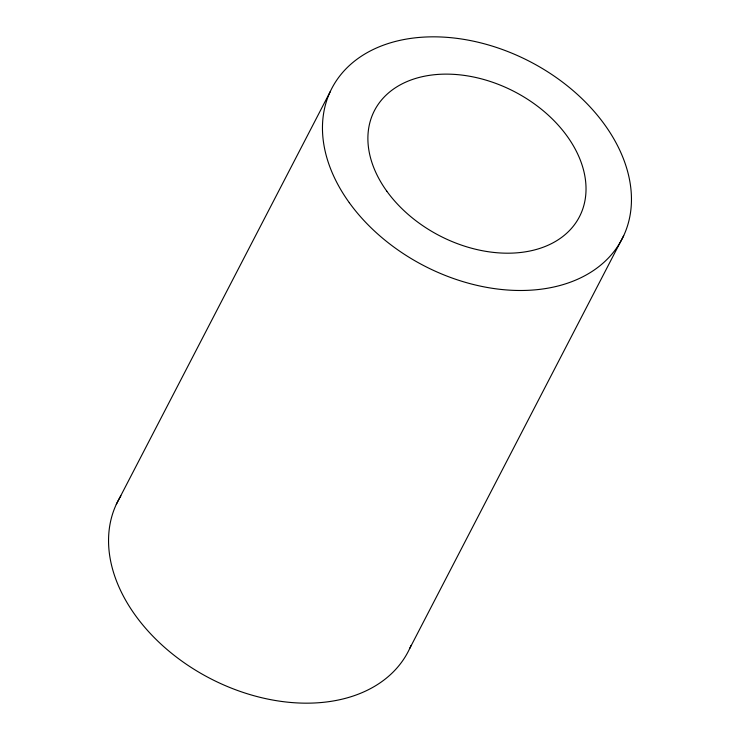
<?xml version="1.0" encoding="UTF-8"?>
<svg xmlns="http://www.w3.org/2000/svg" width="740" height="740" viewBox="0 0 740 740"><rect width="100%" height="100%" fill="white"/><g stroke="black" fill="none" stroke-linecap="round" stroke-linejoin="round"><path stroke-width="1.11" d="M116.309 504.347L330.216 91.668M409.784 648.332L623.691 235.653M411.079 645.382A163.485 114.996 27.4 0 1 210.604 678.691A163.485 114.996 27.4 0 1 120.888 495.828M349.28 202.668A163.485 114.996 27.4 0 0 616.133 248.668A163.485 114.996 27.4 0 0 465.46 39.645A163.485 114.996 27.4 0 0 349.28 202.668M386.817 191.197A115.422 81.187 27.4 0 0 575.211 223.674A115.422 81.187 27.4 0 0 468.836 76.109A115.422 81.187 27.4 0 0 386.817 191.197"/></g></svg>
